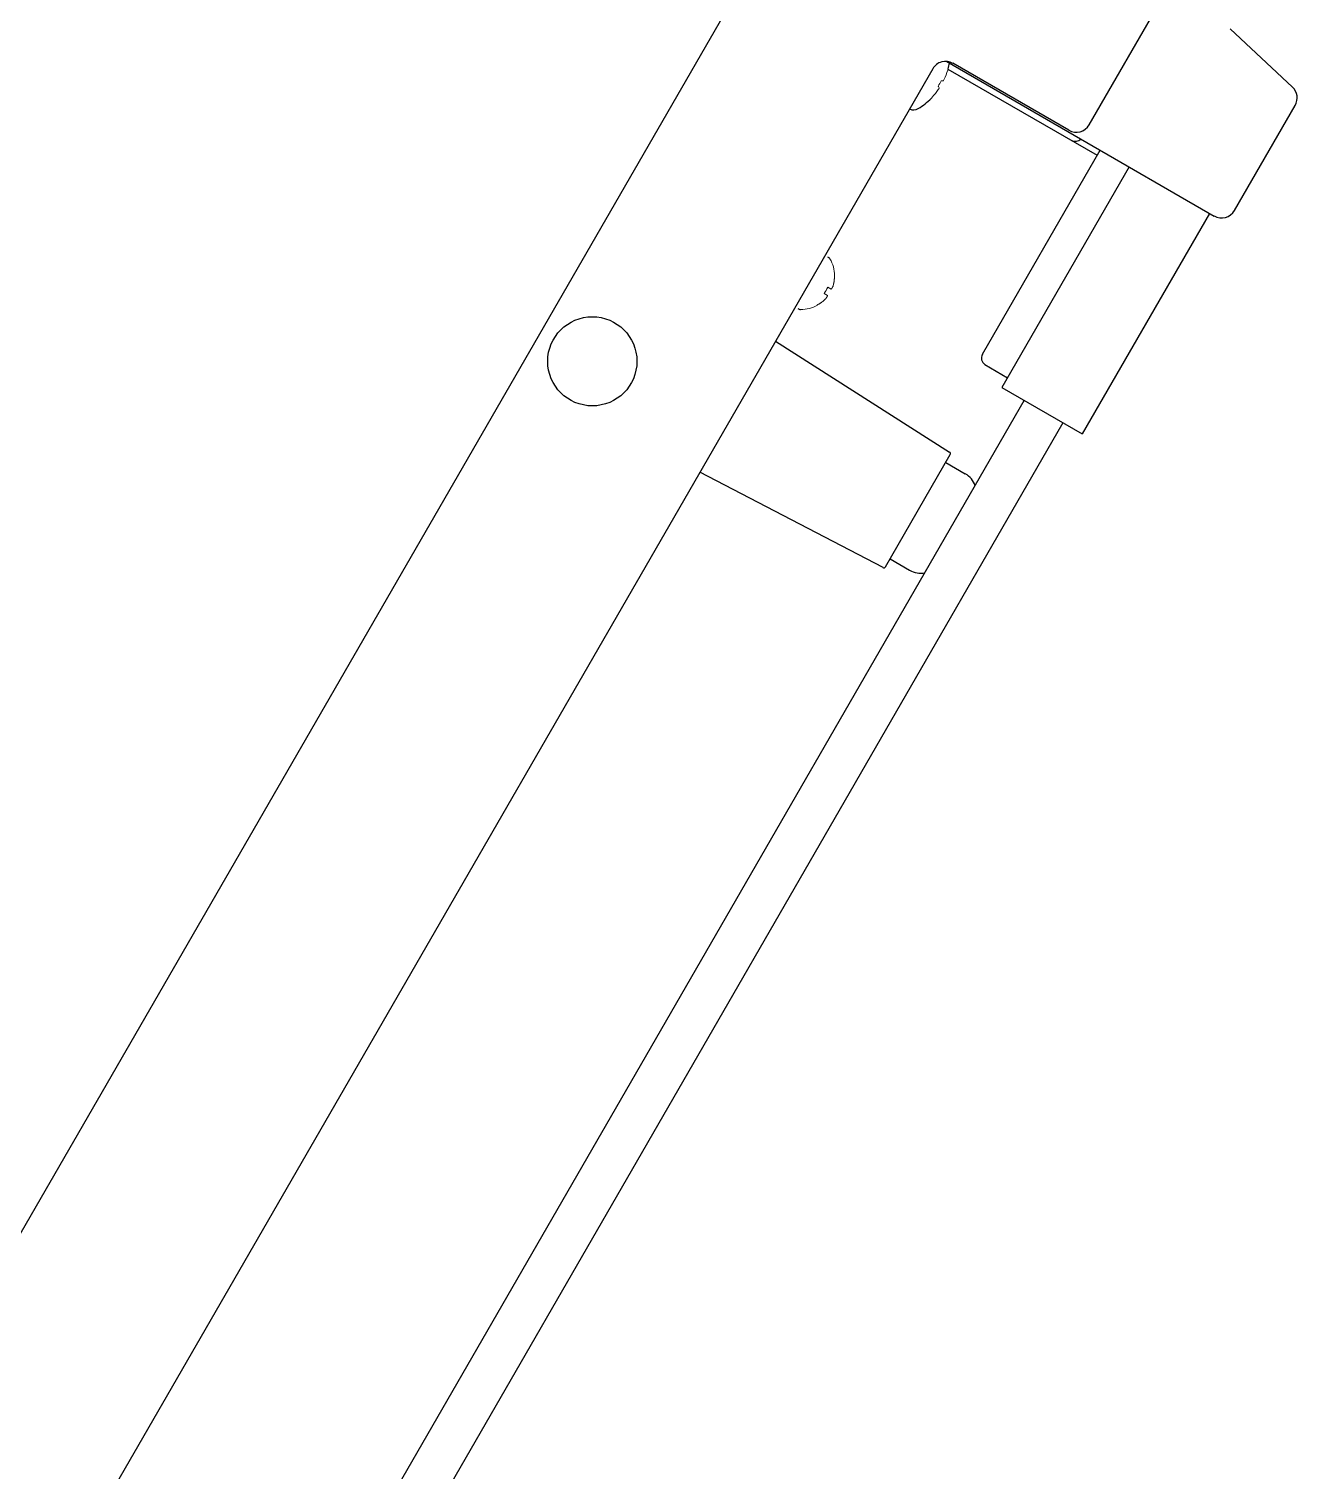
# Model space of a CAD drawing. Extents: x 6336 to 10269, y -393 to 3036.
# Drawn here: x 8302.5 to 8473.2, y 26 to 220.1 of the extents above; entities that cross this region are included whole.
import ezdxf

# ---------------------------------------------------------------- set-up
doc = ezdxf.new("R2010")
doc.units = 0
doc.header["$LTSCALE"] = 5
doc.layers.get('0').update_dxf_attribs({"linetype": 'CONTINUOUS', "lineweight": 0})
doc.layers.add('ASSI', color=7, linetype='CONTINUOUS')
doc.layers.add('GEOM', color=7, linetype='CONTINUOUS')

msp = doc.modelspace()

# ---------------------------------------------------------------- linework, layer by layer
at = {"color": 7, "linetype": 'Continuous'}
for p, q in [((8472.59, 212.23), (8464.19, 220.07)), ((8426.25, 214.71), (8426.26, 214.7)), ((8423.96, 210.72), (8423.95, 210.72)), ((8410.94, 186.89), (8410.97, 186.87)), ((8410.02, 184.18), (8409.54, 184.46)), ((8410.04, 185.33), (8410.52, 185.05)), ((8408.67, 182.88), (8408.64, 182.9))]:
    msp.add_line(p, q, dxfattribs=at)
for centre, radius, start, end in [((8417.63, 217.12), 8.95, 334.6607, 342.9018), ((8417.63, 217.11), 8.95, 342.9066, 344.3944), ((8417.55, 216.98), 8.95, 317.0982, 325.3393), ((8417.5, 217.1), 8.79, 327.391, 332.609), ((8417.57, 216.98), 8.94, 325.3453, 326.6497), ((8417.64, 217.11), 8.94, 333.3503, 334.6547), ((8471.23, 210.77), 2, 330.0069, 46.9984), ((8417.56, 216.98), 8.95, 315.6056, 317.0934), ((8406.17, 186.75), 4.8, 1.3727, 29.6988), ((8406.2, 186.76), 4.74, 354.5722, 355.5402), ((8406.19, 186.76), 4.75, 356.6813, 358.0074), ((8406.2, 186.76), 4.74, 355.5402, 356.6812), ((8406.19, 186.76), 4.75, 358.9687, 1.5341), ((8406.19, 186.76), 4.75, 358.0074, 358.9684), ((8406.53, 186.78), 3.8, 322.4351, 337.5649), ((8408.92, 186.27), 2.01, 322.7256, 324.8598), ((8408.94, 186.25), 1.98, 324.8627, 325.7144), ((8408.95, 186.25), 1.97, 325.714, 326.9766), ((8408.96, 186.24), 1.96, 326.9771, 328.0037), ((8408.96, 186.24), 1.95, 328.0037, 329.0738), ((8408.97, 186.23), 1.95, 329.0741, 330.1995), ((8408.96, 186.24), 1.95, 330.1995, 331.1541), ((8408.96, 186.24), 1.95, 331.1545, 332.3767), ((8408.96, 186.24), 1.96, 332.3765, 333.2159), ((8408.95, 186.24), 1.97, 333.2167, 334.6016), ((8408.93, 186.25), 1.98, 334.6009, 335.2558), ((8408.91, 186.26), 2.01, 335.2585, 337.2741), ((8406.3, 186.74), 4.64, 344.3176, 346.3964), ((8406.27, 186.74), 4.67, 346.3949, 347.3772), ((8406.25, 186.75), 4.68, 347.3773, 348.465), ((8406.24, 186.75), 4.7, 348.4656, 350.5187), ((8406.22, 186.76), 4.72, 351.0025, 352.5476), ((8406.22, 186.75), 4.72, 350.5181, 351.0023), ((8406.21, 186.76), 4.73, 352.5474, 353.3174), ((8406.21, 186.76), 4.73, 353.3175, 354.5722), ((8406.37, 187.1), 4.8, 270.3012, 298.6273), ((8406.37, 187.08), 4.75, 298.4659, 301.0313), ((8406.37, 187.08), 4.75, 301.0316, 301.9926), ((8406.38, 187.08), 4.75, 301.9926, 303.3187), ((8406.38, 187.07), 4.74, 303.3188, 304.4598), ((8406.38, 187.07), 4.74, 304.4598, 305.4278), ((8406.38, 187.06), 4.73, 305.4278, 306.6825), ((8406.39, 187.06), 4.73, 306.6826, 307.4526), ((8406.39, 187.06), 4.72, 307.4524, 308.9975), ((8406.4, 187.05), 4.72, 308.9977, 309.4819), ((8406.4, 187.04), 4.7, 309.4813, 311.5344), ((8406.42, 187.03), 4.68, 311.535, 312.6227), ((8406.43, 187.01), 4.67, 312.6228, 313.6051), ((8406.45, 186.99), 4.64, 313.6036, 315.6824), ((8408.17, 184.97), 2.01, 322.7259, 324.7415), ((8408.19, 184.95), 1.98, 324.7442, 325.3991), ((8408.2, 184.95), 1.97, 325.3984, 326.7833), ((8408.21, 184.94), 1.96, 326.7841, 327.6235), ((8408.21, 184.94), 1.96, 327.6234, 328.8455), ((8408.21, 184.94), 1.95, 328.8459, 330.9258), ((8408.21, 184.94), 1.95, 330.9261, 331.9964), ((8408.21, 184.94), 1.96, 331.9964, 333.0228), ((8408.2, 184.94), 1.97, 333.0233, 334.286), ((8408.19, 184.95), 1.98, 334.2856, 335.1372), ((8408.17, 184.96), 2.01, 335.1401, 337.2744)]:
    msp.add_arc(centre, radius, start, end, dxfattribs=at)
for points, knots in [([(8425.03, 212.08), (8425.03, 212.12), (8424.99, 212.23), (8424.94, 212.32), (8424.9, 212.37)], [0, 0, 0, 0, 0.413042, 1, 1, 1, 1]), ([(8425.03, 212.06), (8425.03, 212.07), (8425.03, 212.07), (8425.03, 212.08), (8425.03, 212.08)], [0, 0, 0, 0, 0.493429, 1, 1, 1, 1]), ([(8425.3, 213.06), (8425.36, 213.06), (8425.47, 213.05), (8425.58, 213.07), (8425.62, 213.09)], [0, 0, 0, 0, 0.586958, 1, 1, 1, 1]), ([(8425.62, 213.09), (8425.62, 213.09), (8425.62, 213.1), (8425.63, 213.1), (8425.63, 213.1)], [0, 0, 0, 0, 0.506571, 1, 1, 1, 1])]:
    msp.add_open_spline(points, degree=3, knots=knots, dxfattribs=at)
at = {"layer": 'ASSI', "color": 7, "linetype": 'Continuous'}
for p, q in [((8410.02, 189.38), (8410.19, 189.28)), ((8406.02, 182.45), (8406.19, 182.35))]:
    msp.add_line(p, q, dxfattribs=at)
for centre, start, end in [((8409.99, 188.93), 29.6988, 60), ((8406.39, 182.7), 240, 270.3012)]:
    msp.add_arc(centre, 0.4, start, end, dxfattribs=at)
at = {"layer": 'GEOM', "color": 7, "linetype": 'Continuous'}
for p, q in [((8428.07, 277.45), (8064.42, -352.41)), ((8445.22, 207.16), (8463.51, 238.83)), ((8426.05, 215.67), (8462.06, 194.88)), ((8424.17, 214.69), (8125.17, -303.19)), ((8426.22, 214.66), (8446.32, 203.06)), ((8442.49, 206.43), (8426.9, 215.43)), ((8464.79, 195.62), (8472.96, 209.77)), ((8430.85, 176.27), (8446.71, 203.74)), ((8450.61, 201.49), (8433.47, 171.8)), ((8461.44, 195.24), (8444.29, 165.55)), ((8403.01, 178.04), (8426.45, 163.11)), ((8431.2, 174.91), (8434.22, 173.1)), ((8433.47, 171.8), (8444.29, 165.55)), ((8152.87, -321.2), (8436.5, 170.05)), ((8441.7, 167.05), (8155.57, -328.53)), ((8417.81, 147.68), (8426.53, 162.78)), ((8425.92, 161.72), (8428.56, 160.2)), ((8417.48, 147.58), (8392.83, 160.41)), ((8418.42, 148.73), (8421.06, 147.21))]:
    msp.add_line(p, q, dxfattribs=at)
msp.add_circle((8378.35, 175.33), 6, dxfattribs=at)
for centre, radius, start, end in [((8425.9, 213.69), 2, 60, 150), ((8417.5, 217.1), 9.08, 344.6676, 349.5511), ((8471.23, 210.77), 2, 330.0069, 46.9984), ((8417.5, 217.1), 9.08, 301.3979, 315.3324), ((8421.58, 210.42), 1.25, 244.9143, 301.3979), ((8443.49, 208.16), 2, 240, 330), ((8443.36, 205.93), 1, 240, 316.6054), ((8463.06, 196.62), 2, 240.0087, 329.9913), ((8431.72, 175.77), 1, 150, 239), ((8426.31, 162.9), 0.25, 330, 57.5), ((8427.06, 157.6), 3, 19.2588, 60), ((8417.59, 147.8), 0.25, 242.5, 330), ((8422.56, 149.81), 3, 240, 280.7412)]:
    msp.add_arc(centre, radius, start, end, dxfattribs=at)

doc.saveas('drawing.dxf')
